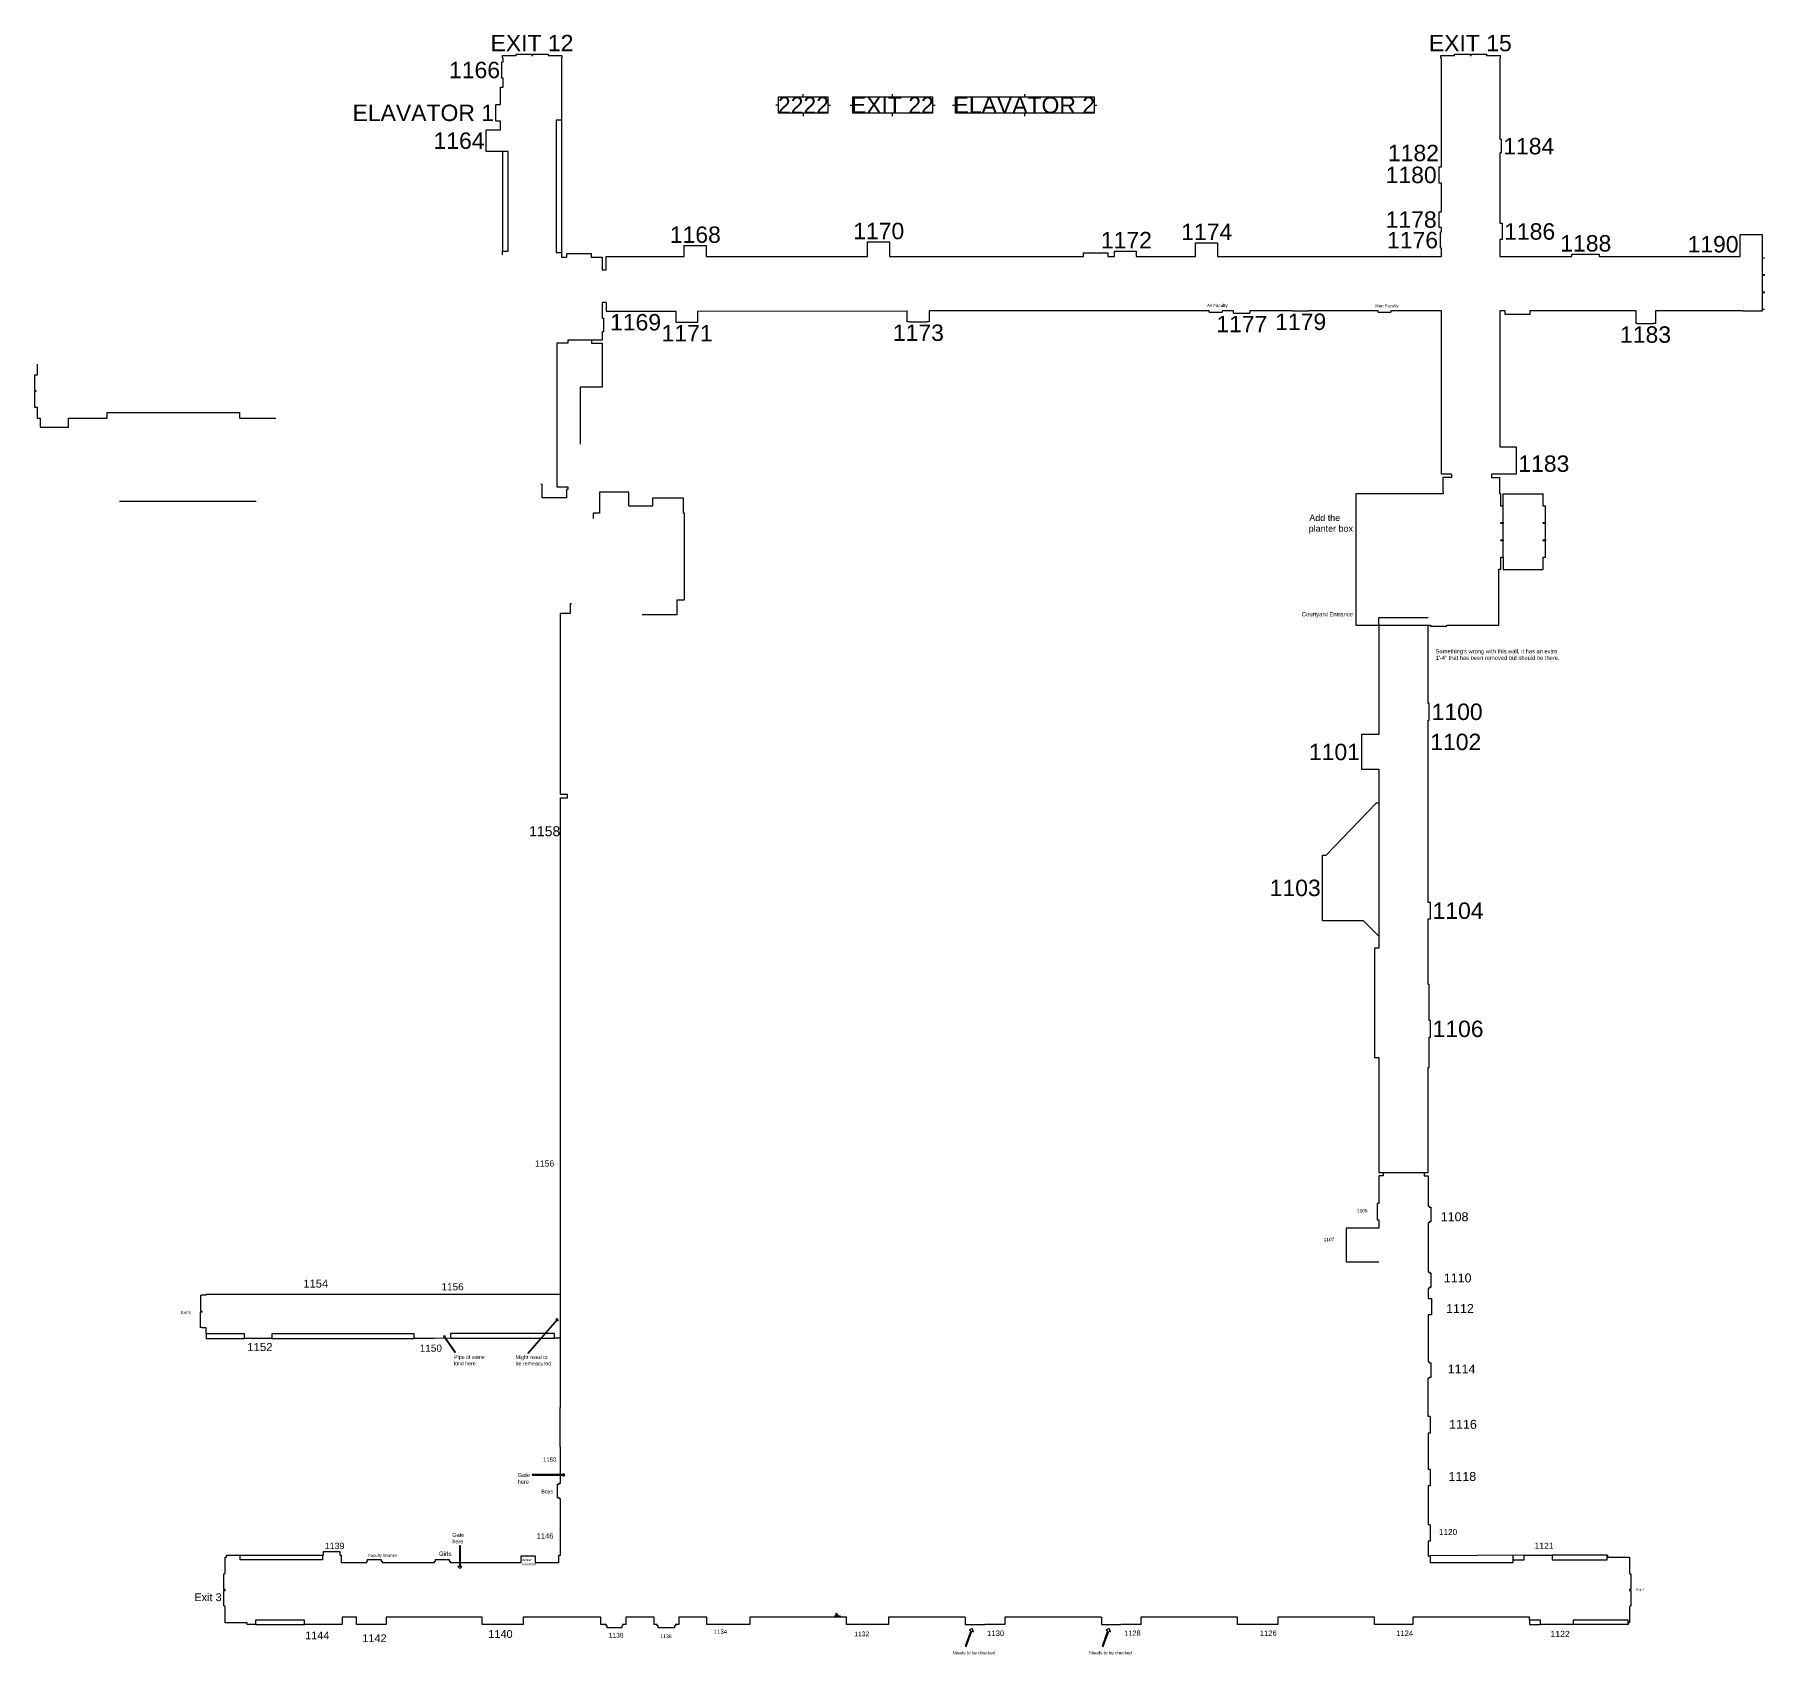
# Model space of a CAD drawing. Header units: inches. Extents: x 0 to 13986, y 0 to 7251.
# Drawn here: x 10194 to 13986, y 1372 to 4923 of the extents above; entities that cross this region are included whole.
import ezdxf

# ---------------------------------------------------------------- set-up
doc = ezdxf.new("R2010")
doc.units = ezdxf.units.IN
doc.header["$MEASUREMENT"] = 0
doc.layers.add('_Annotations', color=1, linetype='Continuous', lineweight=25)
doc.layers.add('Rooms', color=3, linetype='Continuous')
doc.styles.get("Standard").update_dxf_attribs({"font": 'arial.ttf'})
doc.styles.add('Standard 360', font='arial.ttf')

msp = doc.modelspace()

# ---------------------------------------------------------------- linework, layer by layer
at = {"layer": '_Annotations'}
for p, q in [((13981, 4433), (13981, 4397)), ((13981, 4395), (13981, 4359)), ((13981, 4357), (13981, 4321))]:
    msp.add_line(p, q, dxfattribs=at)
at = {"layer": '_Annotations', "color": 3}
for p, q in [((13981, 4397), (13981, 4395)), ((13981, 4359), (13981, 4357))]:
    msp.add_line(p, q, dxfattribs=at)
at = {"layer": 'Rooms', "color": 1}
for p, q in [((11218, 4827), (11218, 4863)), ((11250, 4880), (11284, 4880)), ((11286, 4880), (11320, 4880)), ((13307, 4880), (13341, 4880)), ((13343, 4880), (13377, 4880)), ((11205, 4733), (11205, 4769)), ((11205, 4769), (11215, 4769)), ((11184, 4672), (11184, 4708)), ((11215, 4733), (11205, 4733)), ((11337, 4735), (11337, 4445)), ((11349, 4735), (11337, 4735)), ((11232, 4666), (11220, 4666)), ((11232, 4448), (11232, 4666)), ((13278, 4645), (13278, 4681)), ((13409, 4693), (13409, 4663)), ((13273, 4597), (13273, 4633)), ((13273, 4500), (13273, 4534)), ((13276, 4454), (13276, 4490)), ((13411, 4509), (13411, 4473)), ((13933, 4445), (13933, 4481)), ((11220, 4448), (11232, 4448)), ((11337, 4445), (11349, 4445)), ((11624, 4460), (11660, 4460)), ((12026, 4468), (12062, 4468)), ((12569, 4448), (12605, 4448)), ((12745, 4466), (12781, 4466)), ((13564, 4441), (13624, 4441)), ((11499, 4316), (11523, 4316)), ((11606, 4292), (11642, 4292)), ((12113, 4293), (12149, 4293)), ((12769, 4314), (12797, 4314)), ((12822, 4312), (12858, 4312)), ((12951, 4317), (12987, 4317)), ((13139, 4314), (13167, 4314)), ((13707, 4289), (13743, 4289)), ((13442, 4000), (13442, 3964)), ((13413, 3853), (13413, 3889)), ((13506, 3853), (13506, 3889)), ((13413, 3815), (13413, 3851)), ((13506, 3815), (13506, 3851)), ((13413, 3777), (13413, 3813)), ((13506, 3777), (13506, 3813)), ((13090, 3669), (13090, 3633)), ((13254, 3626), (13290, 3626)), ((13251, 3420), (13251, 3456)), ((13103, 3386), (13103, 3350)), ((13249, 3360), (13249, 3384)), ((13103, 3350), (13103, 3314)), ((11347, 3169.4), (11347, 3205.4)), ((13017.1, 3052), (13017.1, 3088)), ((13017.1, 3016), (13017.1, 3052)), ((13254, 2984), (13254, 3020)), ((13254, 2725), (13254, 2761)), ((11347, 2428.4), (11347, 2464.4)), ((13150, 2428), (13240, 2428)), ((13255, 2352), (13255, 2320)), ((13069, 2296), (13069, 2260)), ((13255, 2208), (13255, 2176)), ((10558, 2158.4), (10558, 2124.4)), ((10774, 2161.4), (10810, 2161.4)), ((11096, 2161.4), (11132, 2161.4)), ((13256, 2152), (13256, 2116)), ((10558, 2088.4), (10558, 2122.4)), ((10704, 2064.4), (10668, 2064.4)), ((11070, 2064.5), (11034, 2064.5)), ((13255, 2011), (13255, 1979)), ((13253, 1893), (13253, 1857)), ((11347, 1780), (11347, 1816)), ((11340, 1715), (11340, 1745)), ((13253, 1777), (13253, 1741)), ((11347, 1615), (11347, 1651)), ((13253, 1656), (13253, 1620)), ((10827, 1597), (10863, 1597)), ((10924, 1580), (10954, 1580)), ((11073, 1580), (11103, 1580)), ((13253, 1588), (13253, 1573)), ((13253, 1573), (13435, 1573)), ((13435, 1573), (13435, 1589)), ((13435, 1579), (13459, 1579)), ((13459, 1579), (13459, 1589)), ((13478, 1589), (13514, 1589)), ((13521, 1589), (13521, 1579)), ((13521, 1579), (13641, 1579)), ((13641, 1585), (13641, 1589)), ((13641, 1579), (13641, 1585)), ((10609, 1514), (10609, 1548)), ((13693, 1548), (13693, 1514)), ((10609, 1478), (10609, 1512)), ((13693, 1512), (13693, 1478)), ((11951, 1459), (11952, 1459)), ((11951, 1456), (11954, 1456)), ((13495, 1447), (13471, 1447)), ((13495, 1437), (13495, 1447)), ((13687, 1447), (13567, 1447)), ((13567, 1447), (13567, 1437)), ((13687, 1437), (13687, 1447)), ((10827, 1437), (10791, 1437)), ((10944, 1437), (10908, 1437)), ((11221, 1437), (11185, 1437)), ((11481, 1430), (11449, 1430)), ((11597, 1430), (11561, 1430)), ((11713, 1437), (11677, 1437)), ((12022, 1437), (11986, 1437)), ((12313, 1437), (12277, 1437)), ((12611, 1437), (12575, 1437)), ((12911, 1437), (12875, 1437)), ((13210, 1437), (13174, 1437)), ((13551, 1437), (13515, 1437))]:
    msp.add_line(p, q, dxfattribs=at)
at = {"layer": 'Rooms'}
for p, q in [((11218, 4863), (11221, 4863)), ((11220, 4871), (11220, 4877)), ((11220, 4877), (11250, 4877)), ((11221, 4871), (11220, 4871)), ((11221, 4863), (11221, 4871)), ((11250, 4877), (11250, 4880)), ((11284, 4880), (11284, 4877)), ((11284, 4877), (11286, 4877)), ((11286, 4877), (11286, 4880)), ((11286, 4877), (11286, 4877)), ((11320, 4880), (11320, 4877)), ((11320, 4877), (11350, 4877)), ((11350, 4871), (11349, 4871)), ((11349, 4871), (11349, 4735)), ((11350, 4877), (11350, 4871)), ((13277, 4871), (13277, 4877)), ((13277, 4877), (13307, 4877)), ((13278, 4871), (13277, 4871)), ((13278, 4681), (13278, 4871)), ((13307, 4877), (13307, 4880)), ((13341, 4880), (13341, 4877)), ((13341, 4877), (13343, 4877)), ((13343, 4877), (13343, 4880)), ((13343, 4877), (13343, 4877)), ((13377, 4880), (13377, 4877)), ((13377, 4877), (13407, 4877)), ((13406, 4871), (13406, 4693)), ((13407, 4871), (13406, 4871)), ((13407, 4877), (13407, 4871)), ((11221, 4827), (11218, 4827)), ((11221, 4807), (11221, 4827)), ((11215, 4769), (11215, 4807)), ((11215, 4807), (11221, 4807)), ((11825, 4750), (11825, 4786)), ((11825, 4786), (11933, 4786)), ((11879, 4786), (11879, 4792)), ((11933, 4786), (11933, 4750)), ((11987.5, 4750), (11987.5, 4786)), ((11987.5, 4786), (12162.5, 4786)), ((12075, 4786), (12075, 4792)), ((12162.5, 4786), (12162.5, 4750)), ((12212.5, 4750), (12212.5, 4786)), ((12212.5, 4786), (12516.5, 4786)), ((12364.5, 4786), (12364.5, 4792)), ((12516.5, 4786), (12516.5, 4750)), ((11825, 4768), (11819, 4768)), ((11933, 4750), (11825, 4750)), ((11879, 4750), (11879, 4744)), ((11933, 4768), (11939, 4768)), ((11981.5, 4768), (11987.5, 4768)), ((12162.5, 4750), (11987.5, 4750)), ((12075, 4744), (12075, 4750)), ((12162.5, 4768), (12168.5, 4768)), ((12206.5, 4768), (12212.5, 4768)), ((12516.5, 4750), (12212.5, 4750)), ((12364.5, 4744), (12364.5, 4750)), ((12516.5, 4768), (12522.5, 4768)), ((11184, 4708), (11184, 4714)), ((11184, 4714), (11215, 4714)), ((11215, 4714), (11215, 4733)), ((11349, 4735), (11349, 4445)), ((11184, 4666), (11184, 4672)), ((11220, 4666), (11184, 4666)), ((11184, 4666), (11184, 4666)), ((11220, 4666), (11220, 4448)), ((13406, 4693), (13409, 4693)), ((13273, 4633), (13278, 4633)), ((13278, 4633), (13278, 4645)), ((13409, 4663), (13406, 4663)), ((13406, 4663), (13406, 4509)), ((13278, 4597), (13273, 4597)), ((13278, 4534), (13278, 4597)), ((13273, 4534), (13278, 4534)), ((13278, 4500), (13273, 4500)), ((13276, 4490), (13278, 4490)), ((13278, 4490), (13278, 4500)), ((13406, 4509), (13411, 4509)), ((13933, 4481), (13933, 4484)), ((13933, 4484), (13981, 4484)), ((13981, 4484), (13981, 4433)), ((11220, 4440), (11220, 4448)), ((11349, 4445), (11349, 4435)), ((11361, 4435), (11361, 4443)), ((11361, 4443), (11414, 4443)), ((11414, 4443), (11414, 4435)), ((11618, 4436), (11618, 4460)), ((11618, 4460), (11624, 4460)), ((11660, 4460), (11666, 4460)), ((11666, 4460), (11666, 4436)), ((12020, 4436), (12020, 4468)), ((12020, 4468), (12026, 4468)), ((12062, 4468), (12068, 4468)), ((12068, 4468), (12068, 4436)), ((12493, 4436), (12493, 4444)), ((12493, 4444), (12547, 4444)), ((12547, 4444), (12547, 4436)), ((12561, 4436), (12561, 4448)), ((12561, 4448), (12569, 4448)), ((12605, 4448), (12609, 4448)), ((12609, 4448), (12609, 4436)), ((12739, 4436), (12739, 4466)), ((12739, 4466), (12745, 4466)), ((12781, 4466), (12787, 4466)), ((12787, 4466), (12787, 4436)), ((13278, 4454), (13276, 4454)), ((13278, 4436), (13278, 4454)), ((13411, 4473), (13406, 4473)), ((13406, 4473), (13406, 4436)), ((13564, 4436), (13564, 4441)), ((13564, 4441), (13564, 4441)), ((13624, 4441), (13624, 4436)), ((13933, 4436), (13933, 4445)), ((11349, 4435), (11361, 4435)), ((11414, 4435), (11438, 4435)), ((11438, 4435), (11438, 4407)), ((11438, 4407), (11447, 4407)), ((11447, 4407), (11447, 4436)), ((11447, 4436), (11618, 4436)), ((11666, 4436), (12020, 4436)), ((12068, 4436), (12493, 4436)), ((12547, 4436), (12561, 4436)), ((12609, 4436), (12739, 4436)), ((12787, 4436), (13278, 4436)), ((13406, 4436), (13564, 4436)), ((13624, 4436), (13933, 4436)), ((13981, 4433), (13986, 4433)), ((13981, 4397), (13986, 4397)), ((13981, 4395), (13986, 4395)), ((13986, 4395), (13986, 4397)), ((11447, 4335), (11438, 4335)), ((11438, 4335), (11438, 4301)), ((11447, 4335), (11447, 4316)), ((13981, 4359), (13986, 4359)), ((13981, 4357), (13986, 4357)), ((13986, 4357), (13986, 4359)), ((11438, 4301), (11441, 4301)), ((11441, 4301), (11441, 4271)), ((11447, 4316), (11499, 4316)), ((11523, 4316), (11600, 4316)), ((11600, 4316), (11600, 4292)), ((11600, 4292), (11606, 4292)), ((11642, 4292), (11648, 4292)), ((11648, 4316), (12107, 4317)), ((11648, 4292), (11648, 4316)), ((12107, 4293), (12107, 4317)), ((12113, 4293), (12107, 4293)), ((12155, 4293), (12149, 4293)), ((12769, 4317), (12155, 4317)), ((12155, 4317), (12155, 4293)), ((12769, 4314), (12769, 4317)), ((12822, 4317), (12797, 4317)), ((12797, 4317), (12797, 4314)), ((12822, 4312), (12822, 4317)), ((12951, 4317), (12858, 4317)), ((12858, 4317), (12858, 4312)), ((13139, 4317), (12987, 4317)), ((13139, 4314), (13139, 4317)), ((13278, 4317), (13167, 4317)), ((13167, 4317), (13167, 4314)), ((13278, 3959), (13278, 4317)), ((13406, 4317), (13406, 4019)), ((13418, 4317), (13406, 4317)), ((13418, 4309), (13418, 4317)), ((13472, 4309), (13418, 4309)), ((13705, 4317), (13472, 4317)), ((13472, 4317), (13472, 4309)), ((13705, 4289), (13705, 4317)), ((13707, 4289), (13705, 4289)), ((13747, 4289), (13743, 4289)), ((13939, 4317), (13747, 4317)), ((13747, 4317), (13747, 4289)), ((13939, 4316), (13939, 4317)), ((13981, 4316), (13939, 4316)), ((13981, 4321), (13981, 4316)), ((13981, 4321), (13986, 4321)), ((11363, 4253), (11363, 4246)), ((11438, 4253), (11415, 4253)), ((11415, 4253), (11415, 4246)), ((11441, 4271), (11438, 4271)), ((11438, 4271), (11438, 4253)), ((11339, 4246), (11339, 3931)), ((11363, 4246), (11339, 4246)), ((11415, 4246), (11438, 4246)), ((11438, 4246), (11438, 4150)), ((10200, 4176), (10194, 4176)), ((10194, 4176), (10194, 4142)), ((10200, 4200), (10200, 4176)), ((10194, 4142), (10197, 4142)), ((10197, 4140), (10194, 4140)), ((10194, 4140), (10194, 4106)), ((10197, 4142), (10197, 4140)), ((11438, 4150), (11390, 4150)), ((11390, 4150), (11390, 4025)), ((10194, 4106), (10200, 4106)), ((10200, 4106), (10200, 4082)), ((10200, 4082), (10206, 4082)), ((10206, 4082), (10206, 4062)), ((10206, 4062), (10212, 4062)), ((10212, 4062), (10248, 4062)), ((10248, 4062), (10268, 4062)), ((10268, 4062), (10268, 4082)), ((10268, 4082), (10296, 4082)), ((10296, 4082), (10332, 4082)), ((10332, 4082), (10353, 4082)), ((10353, 4094), (10643, 4094)), ((10353, 4082), (10353, 4094)), ((10643, 4094), (10643, 4082)), ((10643, 4082), (10687, 4082)), ((10687, 4082), (10723, 4082)), ((13406, 4019), (13442, 4019)), ((13442, 4019), (13442, 4000)), ((13300, 3959), (13278, 3959)), ((13300, 3952), (13281, 3952)), ((13281, 3952), (13281, 3920)), ((13300, 3959), (13300, 3952)), ((13442, 3959), (13388, 3959)), ((13388, 3959), (13388, 3952)), ((13388, 3952), (13406, 3952)), ((13406, 3916), (13406, 3952)), ((13442, 3964), (13442, 3959)), ((11307, 3936), (11304, 3936)), ((11307, 3907), (11307, 3936)), ((11360, 3907), (11307, 3907)), ((11339, 3931), (11363, 3931)), ((11363, 3925), (11360, 3925)), ((11360, 3925), (11360, 3907)), ((11363, 3931), (11363, 3925)), ((11434.6, 3919.4), (11432.6, 3919.4)), ((11432.6, 3919.4), (11432.6, 3873.4)), ((11496.6, 3919.4), (11494.6, 3919.4)), ((11496.6, 3889.4), (11496.6, 3919.4)), ((11549.6, 3889.4), (11549.6, 3907.4)), ((11549.6, 3907.4), (11551.6, 3907.4)), ((11613.6, 3907.4), (11615.6, 3907.4)), ((11615.6, 3907.4), (11615.6, 3874.4)), ((13282, 3916), (13090, 3916)), ((13090, 3916), (13090, 3669)), ((13281, 3920), (13282, 3920)), ((13282, 3920), (13282, 3916)), ((13408, 3916), (13406, 3916)), ((13408, 3889), (13408, 3916)), ((13413, 3889), (13413, 3916)), ((13413, 3916), (13501, 3916)), ((13501, 3889), (13501, 3916)), ((10380, 3900), (10680, 3900)), ((11432.6, 3873.4), (11418.6, 3873.4)), ((11418.6, 3873.4), (11418.6, 3861.4)), ((11496.6, 3889.4), (11549.6, 3889.4)), ((11615.6, 3874.4), (11617.6, 3874.4)), ((11617.6, 3874.4), (11617.6, 3682.4)), ((13413, 3889), (13408, 3889)), ((13506, 3889), (13501, 3889)), ((13408, 3851), (13408, 3853)), ((13408, 3853), (13413, 3853)), ((13413, 3851), (13408, 3851)), ((13413, 3853), (13413, 3851)), ((13501, 3851), (13501, 3853)), ((13501, 3853), (13506, 3853)), ((13506, 3851), (13501, 3851)), ((13506, 3853), (13506, 3851)), ((13408, 3813), (13408, 3815)), ((13408, 3815), (13413, 3815)), ((13413, 3813), (13408, 3813)), ((13413, 3815), (13413, 3813)), ((13501, 3813), (13501, 3815)), ((13501, 3815), (13506, 3815)), ((13506, 3813), (13501, 3813)), ((13506, 3815), (13506, 3813)), ((13408, 3751), (13408, 3777)), ((13408, 3777), (13413, 3777)), ((13413, 3777), (13413, 3750)), ((13501, 3750), (13501, 3777)), ((13501, 3777), (13506, 3777)), ((13404, 3751), (13408, 3751)), ((13404, 3628), (13404, 3751)), ((13413, 3750), (13501, 3750)), ((11617.6, 3682.4), (11601.6, 3682.4)), ((11601.6, 3682.4), (11601.6, 3650.4)), ((11601.6, 3650.4), (11596.6, 3650.4)), ((13090, 3633), (13090, 3628)), ((13090, 3628), (13141, 3628)), ((13141, 3628), (13141, 3388)), ((13249, 3628), (13254, 3628)), ((13249, 3456), (13249, 3628)), ((13254, 3628), (13254, 3626)), ((13290, 3626), (13290, 3628)), ((13290, 3628), (13404, 3628)), ((13251, 3456), (13249, 3456)), ((13249, 3384), (13249, 3420)), ((13249, 3420), (13251, 3420)), ((13141, 3388), (13103, 3388)), ((13103, 3388), (13103, 3386)), ((13249, 3020), (13249, 3360)), ((13103, 3314), (13103, 3312)), ((13103, 3312), (13141, 3312)), ((13141, 3312), (13141, 3238)), ((13025.1, 3124), (13135, 3238)), ((13141, 3238), (13135, 3238)), ((11347, 2722.4), (11347, 3169.4)), ((13017.1, 3088), (13017.1, 3124)), ((13017.1, 3124), (13025.1, 3124)), ((13017.1, 2980), (13017.1, 3016)), ((13254, 3020), (13249, 3020)), ((13107.1, 2980), (13017.1, 2980)), ((13141, 2946), (13107.1, 2980)), ((13249, 2840), (13249, 2984)), ((13249, 2984), (13254, 2984)), ((13141, 2920), (13131, 2920)), ((13131, 2920), (13131, 2680)), ((13141, 2946), (13141, 2920)), ((13251, 2840), (13249, 2840)), ((13251, 2761), (13251, 2840)), ((13254, 2761), (13251, 2761)), ((11347, 2464.4), (11347, 2722.4)), ((13251, 2658), (13251, 2725)), ((13251, 2725), (13254, 2725)), ((13131, 2680), (13141, 2680)), ((13141, 2680), (13141, 2428)), ((13249, 2428), (13249, 2658)), ((13249, 2658), (13251, 2658)), ((11347, 2161.4), (11347, 2428.4)), ((13141, 2428), (13150, 2428)), ((13240, 2428), (13249, 2428)), ((13249, 2318), (13249, 2210)), ((13249, 2174), (13249, 2152)), ((10558, 2124.4), (10561, 2124.4)), ((10561, 2122.4), (10561, 2124.4)), ((10570, 2159.4), (10570, 2161.4)), ((10570, 2161.4), (10774, 2161.4)), ((10810, 2161.4), (11096, 2161.4)), ((11132, 2161.4), (11347, 2161.4)), ((13249, 2152), (13256, 2152)), ((10558, 2122.4), (10561, 2122.4)), ((10570, 2074.4), (10570, 2064.4)), ((10570, 2064.4), (10654, 2064.4)), ((10668, 2064.4), (10654, 2064.4)), ((10714, 2064.5), (10704, 2064.4)), ((10714, 2064.5), (11026, 2064.5)), ((11034, 2064.5), (11026, 2064.5)), ((11106, 2065), (11070, 2064.5)), ((11106, 2065), (11334, 2065)), ((13249, 1893), (13249, 1977)), ((13253, 1893), (13249, 1893)), ((13253, 1857), (13249, 1857)), ((13249, 1857), (13249, 1777)), ((11347, 1747), (11347, 1780)), ((13253, 1777), (13249, 1777)), ((11347, 1651), (11347, 1713)), ((13253, 1741), (13249, 1741)), ((13249, 1741), (13249, 1656)), ((13253, 1656), (13249, 1656)), ((13253, 1620), (13249, 1620)), ((13249, 1620), (13249, 1588)), ((10612, 1549), (10612, 1585)), ((10612, 1585), (10615, 1585)), ((10615, 1585), (10615, 1589)), ((13249, 1588), (13253, 1588)), ((13459, 1589), (13253, 1588)), ((13459, 1589), (13478, 1589)), ((13514, 1589), (13521, 1589)), ((13641, 1589), (13521, 1589)), ((13641, 1589), (13642, 1589)), ((13642, 1589), (13642, 1585)), ((13642, 1585), (13690, 1585)), ((13690, 1585), (13690, 1549)), ((10609, 1548), (10610, 1548)), ((10610, 1548), (10610, 1549)), ((10610, 1549), (10612, 1549)), ((13690, 1549), (13692, 1549)), ((13692, 1549), (13692, 1548)), ((13692, 1548), (13693, 1548)), ((10612, 1514), (10609, 1514)), ((10609, 1512), (10612, 1512)), ((10612, 1512), (10612, 1514)), ((13693, 1514), (13690, 1514)), ((13690, 1514), (13690, 1512)), ((13690, 1512), (13693, 1512)), ((10610, 1478), (10609, 1478)), ((10610, 1477), (10610, 1478)), ((10612, 1477), (10610, 1477)), ((10612, 1441), (10612, 1477)), ((10660, 1441), (10612, 1441)), ((10660, 1437), (10660, 1441)), ((11265, 1453), (11265, 1437)), ((12234, 1453), (12234, 1437)), ((13471, 1447), (13471, 1453)), ((13690, 1441), (13687, 1441)), ((13687, 1441), (13687, 1437)), ((13692, 1477), (13690, 1477)), ((13690, 1477), (13690, 1441)), ((13693, 1478), (13692, 1478)), ((13692, 1478), (13692, 1477)), ((10678, 1437), (10660, 1437)), ((10678, 1437), (10786, 1437)), ((10791, 1437), (10786, 1437)), ((11265, 1437), (11221, 1437)), ((11599, 1434), (11597, 1434)), ((11597, 1434), (11597, 1430)), ((11599, 1437), (11599, 1434)), ((12234, 1437), (12277, 1437)), ((12321, 1437), (12313, 1437)), ((13515, 1437), (13495, 1437)), ((13687, 1437), (13551, 1437))]:
    msp.add_line(p, q, dxfattribs=at)
at = {"layer": 'Rooms', "color": 2}
for p, q in [((11415, 4253), (11363, 4253)), ((13249, 3644), (13141, 3644)), ((13141, 3628), (13141, 3644)), ((13141, 3628), (13249, 3628)), ((13141, 3238), (13141, 2946)), ((11347, 2065), (11347, 2161.4))]:
    msp.add_line(p, q, dxfattribs=at)
at = {"layer": 'Rooms', "color": 7}
for p, q in [((11494.6, 3919.4), (11434.6, 3919.4)), ((11551.6, 3907.4), (11613.6, 3907.4)), ((11596.6, 3650.4), (11525.6, 3650.4))]:
    msp.add_line(p, q, dxfattribs=at)
at = {"layer": 'Rooms'}
for points in [[(11347, 3654.4), (11369, 3654.4), (11369, 3675.4), (11371, 3675.4)], [(11347, 3205.4), (11347, 3249.4), (11362, 3249.4), (11362, 3256.4), (11347, 3256.4), (11347, 3654.4)], [(13150, 2428), (13150, 2421), (13141, 2421), (13141, 2360), (13137, 2360), (13137, 2324), (13141, 2324), (13141, 2306), (13069, 2306), (13069, 2296)], [(13240, 2428), (13240, 2421), (13249, 2421), (13249, 2354)], [(13249, 2354), (13251, 2354), (13251, 2352), (13255, 2352)], [(13255, 2320), (13251, 2320), (13251, 2318), (13249, 2318)], [(13069, 2260), (13069, 2232), (13141, 2232)], [(13249, 2210), (13251, 2210), (13251, 2208), (13255, 2208)], [(13255, 2176), (13251, 2176), (13251, 2174), (13249, 2174)], [(10570, 2159.4), (10560, 2159.4), (10560, 2158.4), (10558, 2158.4)], [(10570, 2074.4), (10570, 2087.4), (10560, 2087.4), (10560, 2088.4), (10558, 2088.4)], [(13256, 2116), (13249, 2116), (13249, 2013)], [(11347, 1816), (11347, 1827), (11346, 1827), (11346, 1913), (11347, 1913), (11347, 2065), (11334, 2065)], [(13249, 2013), (13251, 2013), (13251, 2011), (13255, 2011)], [(13255, 1979), (13251, 1979), (13251, 1977), (13249, 1977)], [(11340, 1745), (11344, 1745), (11344, 1747), (11347, 1747)], [(11347, 1713), (11344, 1713), (11344, 1715), (11340, 1715)], [(10825, 1589), (10827, 1589), (10827, 1597)], [(10863, 1597), (10863, 1589), (10866, 1589), (10866, 1573), (10922, 1573), (10922, 1576), (10924, 1576), (10924, 1580)], [(11105, 1573), (11261, 1573), (11261, 1588), (11291, 1588), (11291, 1573), (11343, 1573), (11343, 1589), (11347, 1589), (11347, 1615)], [(10615, 1589), (10825, 1589)], [(10954, 1580), (10954, 1576), (10956, 1576), (10956, 1573), (11071, 1573)], [(11071, 1573), (11071, 1576), (11073, 1576), (11073, 1580)], [(11103, 1580), (11103, 1576), (11105, 1576), (11105, 1573)], [(10908, 1437), (10900, 1437), (10900, 1453), (10868, 1453), (10868, 1437), (10827, 1437)], [(11185, 1437), (11175, 1437), (11175, 1453), (10965, 1453), (10965, 1437), (10944, 1437)], [(11449, 1430), (11449, 1434), (11447, 1434), (11447, 1437), (11435, 1437), (11435, 1453), (11265, 1453)], [(11561, 1430), (11561, 1434), (11559, 1434), (11559, 1437), (11552, 1437), (11552, 1453), (11490, 1453), (11490, 1437), (11483, 1437), (11483, 1434), (11481, 1434), (11481, 1430)], [(11677, 1437), (11668, 1437), (11668, 1453), (11606, 1453), (11606, 1437), (11599, 1437)], [(11948, 1453), (11762, 1453), (11762, 1437), (11713, 1437)], [(11986, 1437), (11974, 1437), (11974, 1453), (11960, 1453), (11948, 1453)], [(12234, 1453), (12066, 1453), (12066, 1437), (12022, 1437)], [(12533, 1453), (12321, 1453), (12321, 1437)], [(12533, 1453), (12533, 1437), (12575, 1437)], [(12875, 1437), (12831, 1437), (12831, 1453), (12619, 1453), (12619, 1437), (12611, 1437)], [(13131, 1453), (12919, 1453), (12919, 1437), (12911, 1437)], [(13174, 1437), (13131, 1437), (13131, 1453)], [(13471, 1453), (13215, 1453), (13215, 1437), (13210, 1437)], [(13471, 1447), (13471, 1437), (13495, 1437)]]:
    msp.add_lwpolyline(points, dxfattribs=at)
at = {"layer": 'Rooms', "color": 2}
msp.add_lwpolyline([(11276.2, 2031.1), (11339.7, 2104.4), (11341.4, 2102.9), (11341.1, 2107.1), (11336.9, 2106.8), (11338.6, 2105.4), (11275.1, 2032.1)], close=True, dxfattribs=at)
at = {"layer": 'Rooms', "color": 1}
for points in [[(10654, 2064.4), (10654, 2074.4), (10570, 2074.4)], [(11026, 2064.5), (11026, 2074.5), (10714, 2074.5), (10714, 2064.5)], [(11334, 2065), (11334, 2075), (11106, 2075), (11106, 2065)], [(10825, 1589), (10825, 1579), (10645, 1579), (10645, 1589)], [(10786, 1437), (10786, 1447), (10678, 1447), (10678, 1437)], [(11948, 1453), (11948, 1456), (11951, 1456), (11951, 1459), (11951, 1462), (11952, 1462), (11952, 1459), (11954, 1459), (11954, 1456), (11960, 1456), (11960, 1453)], [(13471, 1447), (13471, 1437), (13495, 1437)]]:
    msp.add_lwpolyline(points, dxfattribs=at)
for points in [[(11116.7, 2034.1), (11093.3, 2068.1), (11095.1, 2069.4), (11091, 2070.2), (11090.2, 2066.1), (11092.1, 2067.3), (11115.5, 2033.3)], [(11284.8, 1764.4), (11353.4, 1764.4), (11353.4, 1762), (11356.6, 1765.2), (11353.4, 1768.4), (11353.4, 1766), (11284.8, 1766)], [(11125.1, 1609.6), (11125.1, 1564.6), (11121.9, 1564.6), (11126.2, 1560.2), (11130.6, 1564.6), (11127.3, 1564.6), (11127.3, 1609.6)]]:
    msp.add_lwpolyline(points, close=True, dxfattribs=at)
at = {"layer": 'Rooms'}
for points in [[(12236.5, 1388.7), (12248.7, 1422.8), (12252.4, 1421.4), (12249.3, 1428.2), (12242.5, 1425), (12246.2, 1423.7), (12234, 1389.6)], [(12536.5, 1388.7), (12548.7, 1422.8), (12552.4, 1421.4), (12549.3, 1428.2), (12542.5, 1425), (12546.2, 1423.7), (12534, 1389.6)]]:
    msp.add_lwpolyline(points, close=True, dxfattribs=at)

# ---------------------------------------------------------------- texts
for s, height, p in [('EXIT 12', 36, (11193.5, 4886)), ('EXIT 15', 36, (13250.5, 4886)), ('1166', 36, (11102.5, 4827)), ('2222', 36, (11823.5, 4750)), ('EXIT 22', 36, (11983.5, 4750)), ('ELAVATOR 2', 36, (12208.5, 4750)), ('ELAVATOR 1', 36, (10891, 4733)), ('1164', 36, (11068.5, 4672)), ('1182', 36, (13160.7, 4645)), ('1184', 36, (13413.5, 4660)), ('1180', 36, (13155.7, 4597)), ('1178', 36, (13155.7, 4499)), ('1168', 36, (11586.5, 4466)), ('1170', 36, (11988.5, 4474)), ('1172', 36, (12531.5, 4454)), ('1174', 36, (12707.5, 4472)), ('1176', 36, (13158.7, 4454)), ('1186', 36, (13415.5, 4473)), ('1188', 36, (13538.5, 4447)), ('1190', 36, (13817.5, 4445)), ('1169', 36, (11455.5, 4274)), ('1171', 36, (11568.5, 4250)), ('1173', 36, (12075.5, 4251)), ('1177', 36, (12784.5, 4270)), ('1179', 36, (12913.5, 4275)), ('1183', 36, (13669.5, 4247)), ('1183', 36, (13446.5, 3964)), ("Something's wrong with this wall, it has an extra ", 9, (13265.2, 3566.2)), ('1\'-4" that has been removed but should be there.', 9, (13265.2, 3551.8)), ('1100', 36, (13256.5, 3420)), ('1102', 36, (13253.5, 3354)), ('1101', 36, (12987.5, 3332)), ('1103', 36, (12901.5, 3034)), ('1104', 36, (13258.5, 2984)), ('1106', 36, (13258.5, 2725))]:
    msp.add_text(s, height=height, dxfattribs=at).set_placement(p)
at = {"layer": 'Rooms', "style": 'Standard 360'}
for s, height, p in [('All Faculty', 7.032, (12764, 4325.3)), ('Men Faculty', 6.737, (13132.8, 4324.7))]:
    msp.add_text(s, height=height, dxfattribs=at).set_placement(p)
at = {"layer": 'Rooms', "color": 1, "style": 'Standard 360'}
for s, height, p in [('Add the', 14.03, (12988.4, 3856.2)), ('planter box', 14.032, (12987.1, 3832.8)), ('Courtyard Entrance', 9.286, (12971.9, 3647.3))]:
    msp.add_text(s, height=height, dxfattribs=at).set_placement(p)
at = {"layer": 'Rooms', "attachment_point": 1, "style": 'Standard 360'}
for s, insert, char_height in [('1158', (11278.1, 3187.2), 21.98), ('1156', (11291.1, 2454.6), 13.52), ('1105', (13093, 2347.9), 7.35), ('1108', (13276.4, 2340.9), 19.58), ('1107', (13019.9, 2284.9), 7.35), ('1110', (13283.1, 2206.7), 19.58), ('1154', (10783.1, 2193.3), 17.54), ('1156', (11085.9, 2185.5), 15.68), ('Exit 5', (10514.1, 2124.5), 6.36), ('1112', (13288.2, 2139.6), 19.58), ('1152', (10660.1, 2054.5), 17.87), ('1150', (11038.3, 2050.8), 15.68), ('1114', (13291.7, 2007.2), 19.58), ('1116', (13294.8, 1885.9), 19.58), ('1150', (11308.7, 1803.4), 9.32), ('1118', (13293.4, 1771.6), 19.58), ('Boys', (11304.8, 1733.1), 8.2), ('1146', (11294.5, 1637.2), 11.9), ('1120', (13272.5, 1646.5), 12.89), ('1139', (10829.9, 1616.5), 13.96), ('Girls', (11080.2, 1597.2), 9.63), ('1121', (13482.2, 1616.5), 13.33), ('Faculty Women', (10925.7, 1592.1), 6.532), ('Exit 3', (10544.1, 1505.6), 17.16), ('Exit 2', (13704.4, 1515.5), 5.13), ('1144', (10787.1, 1421.9), 17.16), ('1142', (10912.4, 1415.8), 17.16), ('1140', (11188.6, 1425), 17.16), ('1138', (11452.8, 1418.9), 10.38), ('1136', (11565.6, 1415.4), 8.05), ('1134', (11682.8, 1426.3), 9.47), ('1132', (11990.9, 1421.9), 10.48), ('1130', (12281.8, 1424.1), 12.14), ('1128', (12582.5, 1424.1), 11.59), ('1126', (12880.1, 1424.1), 11.81), ('1124', (13179.1, 1424.1), 11.85), ('1122', (13517, 1423.3), 13.63), ('Needs to be checked', (12206.1, 1378.9), 7.12), ('Needs to be checked', (12506.1, 1378.9), 7.12)]:
    msp.add_mtext(s, dxfattribs=dict(at, insert=insert, char_height=char_height))
at = {"layer": 'Rooms', "color": 1, "attachment_point": 1, "style": 'Standard 360'}
for s, insert, char_height in [('Pipe of some\\Pkind here.', (11113.6, 2027.5), 8.247), ('Gate\\Phere', (11252.9, 1769.5), 8.96), ('Gate\\Phere', (11109.7, 1638), 8.61), ('Water\\PFountain', (11262.5, 1581.9), 5.7)]:
    msp.add_mtext(s, dxfattribs=dict(at, insert=insert, char_height=char_height))
at = {"layer": 'Rooms', "color": 2, "insert": (11248.4, 2027.3), "char_height": 8.298, "attachment_point": 1, "style": 'Standard 360'}
msp.add_mtext('Might need to\\Pbe remeasured. ', dxfattribs=at)

doc.saveas('drawing.dxf')
